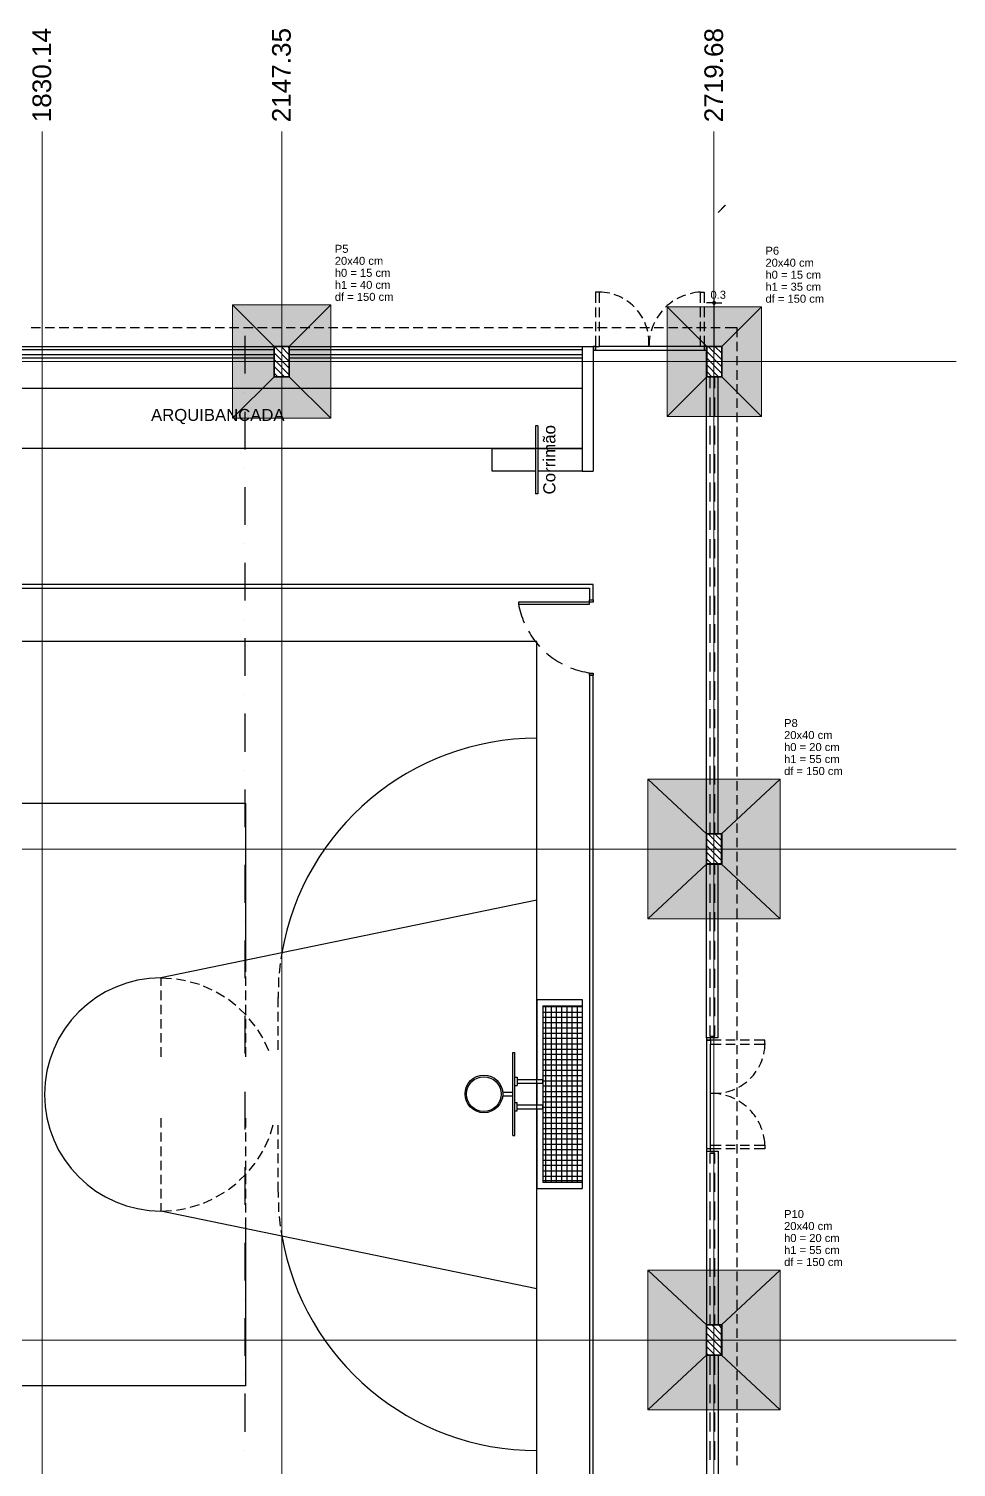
# Model space of a CAD drawing. Header units: millimetres. Extents: x 180 to 11148, y -1598 to 1045.
# Drawn here: x 355.95 to 380.51, y 10.09 to 48.17 of the extents above; entities that cross this region are included whole.
import ezdxf

# ---------------------------------------------------------------- set-up
doc = ezdxf.new("R2010")
doc.units = ezdxf.units.MM
doc.header["$MEASUREMENT"] = 0
for name, color, linetype, lineweight in [('LC-Cotas', 7, 'Continuous', 5), ('LC-Eixos', 9, 'Continuous', 5), ('LC-Hachuras das sapatas', 43, 'Continuous', 5), ('LC-Hachuras dos pilares', 9, 'Continuous', 5), ('LC-Seção das fundações', 7, 'Continuous', 5), ('LC-Seção dos pilares', 4, 'Continuous', 30), ('LC-Textos', 3, 'Continuous', 20)]:
    doc.layers.add(name, color=color, linetype=linetype, lineweight=lineweight)
for name, color, linetype in [('PDF3_Geometry', 7, 'Continuous'), ('PDF3_Solid Fills', 7, 'Continuous'), ('PDF3_Text', 7, 'Continuous')]:
    doc.layers.add(name, color=color, linetype=linetype)
doc.styles.add('Arial', font='arial.ttf')
doc.styles.add('PDF Arial', font='arial.ttf')
doc.dimstyles.new('UM_50.000000', dxfattribs={"dimtxt": 0.18, "dimasz": 0.1, "dimexe": 0.1, "dimexo": 0.2, "dimgap": 0, "dimtad": 1, "dimtih": 1, "dimtoh": 1, "dimdec": 1, "dimlfac": 50, "dimzin": 0, "dimdsep": 46, "dimtxsty": 'Standard', "dimcen": 0.09, "dimdle": 0.1, "dimadec": 1, "dimazin": 2, "dimtfac": 1, "dimtdec": 4, "dimtofl": 0, "dimtmove": 0, "dimatfit": 3, "dimfxl": 1, "dimtolj": 1, "dimarcsym": 0})
pattern_1 = [(135, (148.60113, 145.24555), (-0.08838835, -0.08838835), [])]

# ---------------------------------------------------------------- blocks, each defined once
blk = doc.blocks.new('_Dot')
at = {"color": 0, "linetype": 'ByBlock', "lineweight": -2}
blk.add_line((-0.5, 0), (-1, 0), dxfattribs=at)
at = {"color": 0, "linetype": 'ByBlock', "const_width": 0.5}
blk.add_lwpolyline([(-0.25, 0, 1), (0.25, 0, 1)], format="xyb", close=True, dxfattribs=at)
blk = doc.blocks.new('*D846')
at = {"layer": 'Defpoints', "color": 0, "transparency": 16777216}
for p in [(202.995, 185.999), (202.995, 184.443), (203.001, 184.443)]:
    blk.add_point(p, dxfattribs=at)
at = {"layer": 'LC-Cotas', "color": 0, "lineweight": -2, "transparency": 16777216}
for p, q in [((202.895, 185.999), (202.795, 185.999)), ((202.995, 184.643), (202.995, 186.099)), ((203.001, 184.643), (203.001, 186.099)), ((203.101, 185.999), (203.201, 185.999))]:
    blk.add_line(p, q, dxfattribs=at)
at = {"layer": 'LC-Cotas', "color": 0, "lineweight": -2, "transparency": 16777216, "xscale": 0.1000000014901161, "yscale": 0.1000000014901161, "zscale": 0.1000000014901161}
blk.add_blockref('_Dot', (202.995, 185.999), dxfattribs=at)
at = {"layer": 'LC-Cotas', "color": 0, "lineweight": -2, "transparency": 16777216, "xscale": 0.1000000014901161, "yscale": 0.1000000014901161, "zscale": 0.1000000014901161, "rotation": 180}
blk.add_blockref('_Dot', (203.001, 185.999), dxfattribs=at)
at = {"layer": 'LC-Cotas', "transparency": 16777216, "insert": (203.107, 186.211), "char_height": 0.2118, "attachment_point": 5, "rotation": 0.0057, "style": 'Arial'}
blk.add_mtext('\\A1;0.3', dxfattribs=at)
blk = doc.blocks.new('E')
at = {"layer": 'LC-Hachuras das sapatas', "linetype": 'Continuous'}
h = blk.add_hatch(color=256, dxfattribs=at)
h.paths.add_polyline_path([(190.2481, 182.9429), (192.8481, 182.9429), (192.8481, 185.9429), (190.2481, 185.9429), (190.2481, 182.9429)])
h.paths.add_polyline_path([(191.3481, 184.0429), (191.7481, 184.0429), (191.7481, 184.8429), (191.3481, 184.8429), (191.3481, 184.0429)], flags=0)
h = blk.add_hatch(color=256, dxfattribs=at)
h.paths.add_polyline_path([(201.7511, 182.9929), (204.2511, 182.9929), (204.2511, 185.8929), (201.7511, 185.8929), (201.7511, 182.9929)])
h.paths.add_polyline_path([(202.8011, 184.0429), (203.2011, 184.0429), (203.2011, 184.8429), (202.8011, 184.8429), (202.8011, 184.0429)], flags=0)
h = blk.add_hatch(color=256, dxfattribs=at)
h.paths.add_polyline_path([(201.2447, 169.6901), (204.7447, 169.6901), (204.7447, 173.3901), (201.2447, 173.3901), (201.2447, 169.6901)])
h.paths.add_polyline_path([(202.7947, 171.1401), (203.1947, 171.1401), (203.1947, 171.9401), (202.7947, 171.9401), (202.7947, 171.1401)], flags=0)
h = blk.add_hatch(color=256, dxfattribs=at)
h.paths.add_polyline_path([(201.2447, 156.6941), (204.7447, 156.6941), (204.7447, 160.3941), (201.2447, 160.3941), (201.2447, 156.6941)])
h.paths.add_polyline_path([(202.7947, 158.1441), (203.1947, 158.1441), (203.1947, 158.9441), (202.7947, 158.9441), (202.7947, 158.1441)], flags=0)
at = {"layer": 'LC-Hachuras dos pilares', "linetype": 'Continuous'}
h = blk.add_hatch(dxfattribs=at)
h.set_pattern_fill('ANSI31', color=256, angle=90, style=0)
h.set_pattern_definition(pattern_1)
h.paths.add_polyline_path([(191.3481, 184.0429), (191.7481, 184.0429), (191.7481, 184.8429), (191.3481, 184.8429), (191.3481, 184.0429)])
h = blk.add_hatch(dxfattribs=at)
h.set_pattern_fill('ANSI31', color=256, angle=90, style=0)
h.set_pattern_definition(pattern_1)
h.paths.add_polyline_path([(202.8011, 184.0429), (203.2011, 184.0429), (203.2011, 184.8429), (202.8011, 184.8429), (202.8011, 184.0429)])
h = blk.add_hatch(dxfattribs=at)
h.set_pattern_fill('ANSI31', color=256, angle=90, style=0)
h.set_pattern_definition(pattern_1)
h.paths.add_polyline_path([(202.7947, 171.1401), (203.1947, 171.1401), (203.1947, 171.9401), (202.7947, 171.9401), (202.7947, 171.1401)])
h = blk.add_hatch(dxfattribs=at)
h.set_pattern_fill('ANSI31', color=256, angle=90, style=0)
h.set_pattern_definition(pattern_1)
h.paths.add_polyline_path([(202.7947, 158.1441), (203.1947, 158.1441), (203.1947, 158.9441), (202.7947, 158.9441), (202.7947, 158.1441)])
at = {"layer": 'LC-Eixos'}
for p, q in [((185.2039, 189.0314), (185.2039, 190.5314)), ((191.5481, 189.0314), (191.5481, 190.5314)), ((202.9947, 189.0314), (202.9947, 190.5314)), ((185.2039, 189.0314), (185.2039, 140.3947)), ((191.5481, 189.0314), (191.5481, 140.3947)), ((202.9947, 189.0314), (202.9947, 140.3947)), ((145.5511, 184.4429), (207.9089, 184.4429)), ((207.9089, 184.4429), (209.4089, 184.4429)), ((145.5511, 171.5401), (207.9089, 171.5401)), ((207.9089, 171.5401), (209.4089, 171.5401)), ((145.5511, 158.5441), (207.9089, 158.5441)), ((207.9089, 158.5441), (209.4089, 158.5441))]:
    blk.add_line(p, q, dxfattribs=at)
at = {"layer": 'LC-Seção das fundações'}
for p, q in [((190.2481, 185.9429), (191.3481, 184.8429)), ((192.8481, 185.9429), (191.7481, 184.8429)), ((201.7511, 185.8929), (202.8011, 184.8429)), ((204.2511, 185.8929), (203.2011, 184.8429)), ((190.2481, 182.9429), (191.3481, 184.0429)), ((190.2481, 182.9429), (191.3481, 184.0429)), ((192.8481, 182.9429), (191.7481, 184.0429)), ((201.7511, 182.9929), (202.8011, 184.0429)), ((201.7511, 182.9929), (202.8011, 184.0429)), ((204.2511, 182.9929), (203.2011, 184.0429)), ((201.2447, 173.3901), (202.7947, 171.9401)), ((204.7447, 173.3901), (203.1947, 171.9401)), ((201.2447, 169.6901), (202.7947, 171.1401)), ((201.2447, 169.6901), (202.7947, 171.1401)), ((204.7447, 169.6901), (203.1947, 171.1401)), ((201.2447, 160.3941), (202.7947, 158.9441)), ((204.7447, 160.3941), (203.1947, 158.9441)), ((201.2447, 156.6941), (202.7947, 158.1441)), ((201.2447, 156.6941), (202.7947, 158.1441)), ((204.7447, 156.6941), (203.1947, 158.1441))]:
    blk.add_line(p, q, dxfattribs=at)
for points in [[(190.2481, 182.9429), (192.8481, 182.9429), (192.8481, 185.9429), (190.2481, 185.9429), (190.2481, 182.9429)], [(201.7511, 182.9929), (204.2511, 182.9929), (204.2511, 185.8929), (201.7511, 185.8929), (201.7511, 182.9929)], [(201.2447, 169.6901), (204.7447, 169.6901), (204.7447, 173.3901), (201.2447, 173.3901), (201.2447, 169.6901)], [(201.2447, 156.6941), (204.7447, 156.6941), (204.7447, 160.3941), (201.2447, 160.3941), (201.2447, 156.6941)]]:
    blk.add_lwpolyline(points, close=True, dxfattribs=at)
at = {"layer": 'LC-Seção dos pilares'}
for points in [[(191.3481, 184.0429), (191.7481, 184.0429), (191.7481, 184.8429), (191.3481, 184.8429), (191.3481, 184.0429)], [(202.8011, 184.0429), (203.2011, 184.0429), (203.2011, 184.8429), (202.8011, 184.8429), (202.8011, 184.0429)], [(202.7947, 171.1401), (203.1947, 171.1401), (203.1947, 171.9401), (202.7947, 171.9401), (202.7947, 171.1401)], [(202.7947, 158.1441), (203.1947, 158.1441), (203.1947, 158.9441), (202.7947, 158.9441), (202.7947, 158.1441)]]:
    blk.add_lwpolyline(points, close=True, dxfattribs=at)
at = {"layer": 'LC-Textos', "linetype": 'Continuous', "char_height": 0.4942, "width": 5.003943, "attachment_point": 7, "rotation": 90, "line_spacing_factor": 0.798, "style": 'Arial'}
for s, insert in [('1830.14', (185.451, 190.7785)), ('2147.35', (191.7952, 190.7785)), ('2719.68', (203.2418, 190.7785))]:
    blk.add_mtext(s, dxfattribs=dict(at, insert=insert))
at = {"layer": 'LC-Textos', "linetype": 'Continuous', "char_height": 0.2118, "attachment_point": 7, "line_spacing_factor": 0.798, "style": 'Arial'}
for s, insert, width in [('P5', (192.954, 187.3196), 0.733317), ('P6', (204.357, 187.2696), 0.733317), ('20x40 cm', (192.954, 187.0019), 2.594363), ('20x40 cm', (204.357, 186.9519), 2.594363), ('h0 = 15 cm', (192.954, 186.6842), 2.982933), ('h1 = 40 cm', (192.954, 186.3665), 2.982933), ('h0 = 15 cm', (204.357, 186.6342), 2.982933), ('df = 150 cm', (192.954, 186.0488), 3.149463), ('df = 150 cm', (204.357, 185.9988), 3.149463), ('h1 = 35 cm', (204.357, 186.3165), 2.982933), ('P8', (204.8506, 174.7668), 0.733317), ('20x40 cm', (204.8506, 174.4491), 2.594363), ('h0 = 20 cm', (204.8506, 174.1314), 2.982933), ('h1 = 55 cm', (204.8506, 173.8137), 2.982933), ('df = 150 cm', (204.8506, 173.496), 3.149463), ('P10', (204.8506, 161.7708), 1.066377), ('20x40 cm', (204.8506, 161.4531), 2.594363), ('h0 = 20 cm', (204.8506, 161.1354), 2.982933), ('df = 150 cm', (204.8506, 160.5), 3.149463), ('h1 = 55 cm', (204.8506, 160.8177), 2.982933)]:
    blk.add_mtext(s, dxfattribs=dict(at, insert=insert, width=width))
at = {"layer": 'LC-Cotas'}
dim = blk.add_linear_dim(base=(202.9947, 185.9988), p1=(203.0011, 184.4429), p2=(202.9947, 184.4429), dimstyle='UM_50.000000', override={"dimtxt": 0.2118, "dimasz": 0.1, "dimexe": 0.1, "dimexo": 0.2, "dimtad": 1, "dimtih": 0, "dimtoh": 0, "dimdec": 1, "dimlfac": 50, "dimzin": 8, "dimtxsty": 'Arial', "dimblk": 'Dot', "dimblk1": 'Dot', "dimblk2": 'Dot', "dimsah": 1, "dimdle": 0.1, "dimse1": 0, "dimse2": 0, "dimclrt": 256, "dimadec": 1, "dimazin": 3, "dimtmove": 2, "dimldrblk": 'Dot'}, dxfattribs=at)
dim.commit()
dim.dimension.update_dxf_attribs({"geometry": '*D846', "text_midpoint": (203.107, 186.2106), "dimtype": 128, "text_rotation": 0.00573})

msp = doc.modelspace()

# ---------------------------------------------------------------- linework, layer by layer
at = {"layer": 'PDF3_Geometry', "lineweight": -3}
for points in [[(370.9605, 41.1963), (370.9605, 40.9084)], [(371.0621, 41.1963), (370.9605, 41.1963)], [(371.0621, 40.9084), (371.0621, 41.1963)], [(373.7376, 40.9084), (373.7376, 41.1963)], [(373.7376, 41.1963), (373.8392, 41.1963)], [(373.8392, 41.1963), (373.8392, 40.9084)], [(370.9605, 40.7899), (370.9605, 40.5359)], [(371.0621, 40.5359), (371.0621, 40.7899)], [(373.7376, 40.5359), (373.7376, 40.7899)], [(373.8392, 40.7899), (373.8392, 40.5359)], [(361.6725, 40.5359), (361.6725, 40.5359)], [(370.9605, 40.4089), (370.9605, 40.1634)], [(371.0621, 40.1634), (371.0621, 40.4089)], [(373.7376, 40.1634), (373.7376, 40.4089)], [(373.8392, 40.4089), (373.8392, 40.1634)], [(356.0167, 40.2565), (356.2622, 40.2565)], [(356.3892, 40.2565), (356.6348, 40.2565)], [(356.7618, 40.2565), (357.0158, 40.2565)], [(357.1343, 40.2565), (357.3883, 40.2565)], [(357.5153, 40.2565), (357.7609, 40.2565)], [(357.8879, 40.2565), (358.1419, 40.2565)], [(358.2604, 40.2565), (358.5144, 40.2565)], [(358.6414, 40.2565), (358.8869, 40.2565)], [(359.0139, 40.2565), (359.2595, 40.2565)], [(359.3865, 40.2565), (359.6405, 40.2565)], [(359.7675, 40.2565), (360.013, 40.2565)], [(360.14, 40.2565), (360.3855, 40.2565)], [(360.5125, 40.2565), (360.7665, 40.2565)], [(360.8851, 40.2565), (361.1391, 40.2565)], [(361.2661, 40.2565), (361.5116, 40.2565)], [(361.6386, 40.2565), (361.8926, 40.2565)], [(361.6725, 40.0364), (361.6725, 39.0373)], [(362.0111, 40.2565), (362.2651, 40.2565)], [(362.3922, 40.2565), (362.6377, 40.2565)], [(362.7647, 40.2565), (363.0102, 40.2565)], [(363.1372, 40.2565), (363.3912, 40.2565)], [(363.5098, 40.2565), (363.7638, 40.2565)], [(363.8908, 40.2565), (364.1363, 40.2565)], [(364.2633, 40.2565), (364.5173, 40.2565)], [(364.6358, 40.2565), (364.8898, 40.2565)], [(365.0168, 40.2565), (365.2624, 40.2565)], [(365.3894, 40.2565), (365.6349, 40.2565)], [(365.7619, 40.2565), (366.0159, 40.2565)], [(366.1344, 40.2565), (366.3884, 40.2565)], [(366.5154, 40.2565), (366.761, 40.2565)], [(366.888, 40.2565), (367.142, 40.2565)], [(367.2605, 40.2565), (367.5145, 40.2565)], [(367.6415, 40.2565), (367.8871, 40.2565)], [(368.0141, 40.2565), (368.2596, 40.2565)], [(368.3866, 40.2565), (368.6406, 40.2565)], [(368.7676, 40.2565), (369.0131, 40.2565)], [(369.1401, 40.2565), (369.3857, 40.2565)], [(369.5127, 40.2565), (369.7667, 40.2565)], [(369.8852, 40.2565), (370.1392, 40.2565)], [(370.2662, 40.2565), (370.5117, 40.2565)], [(370.6387, 40.2565), (370.8927, 40.2565)], [(370.9605, 40.0364), (370.9605, 39.757)], [(371.0113, 40.2565), (371.2653, 40.2565)], [(371.0621, 39.757), (371.0621, 40.0364)], [(371.3923, 40.2565), (371.6378, 40.2565)], [(371.7648, 40.2565), (372.0103, 40.2565)], [(372.1373, 40.2565), (372.3913, 40.2565)], [(372.5099, 40.2565), (372.7639, 40.2565)], [(372.8909, 40.2565), (373.1364, 40.2565)], [(373.2634, 40.2565), (373.5174, 40.2565)], [(373.636, 40.2565), (373.89, 40.2565)], [(373.7376, 39.757), (373.7376, 40.0364)], [(373.8392, 40.0364), (373.8392, 39.757)], [(374.017, 40.2565), (374.2625, 40.2565)], [(374.3895, 40.2565), (374.7028, 40.2565)], [(374.7028, 40.2565), (374.7028, 40.0025)], [(346.8981, 39.757), (370.6049, 39.757)], [(351.5039, 39.6723), (362.4514, 39.6723)], [(362.8494, 39.6723), (370.6049, 39.6723)], [(370.6049, 39.757), (370.6049, 36.4549)], [(370.6049, 39.757), (370.9012, 39.757)], [(370.9605, 39.757), (370.9012, 39.757)], [(370.9012, 39.757), (370.9012, 39.6554)], [(370.9012, 39.757), (370.9012, 36.4549)], [(370.9012, 39.6554), (370.9605, 39.6554)], [(370.9012, 39.6554), (373.8392, 39.6554)], [(370.9605, 39.757), (371.0621, 39.757)], [(370.9605, 39.6554), (370.9605, 39.757)], [(370.9605, 39.757), (370.9605, 39.6554)], [(373.7884, 39.757), (371.0621, 39.757)], [(373.8392, 39.757), (373.7376, 39.757)], [(373.8984, 39.757), (373.8392, 39.757)], [(373.8392, 39.757), (373.8392, 39.6554)], [(373.8392, 39.757), (373.8392, 39.6554)], [(373.8392, 39.6554), (373.8984, 39.6554)], [(373.8984, 39.6554), (373.8984, 39.757)], [(373.8984, 21.4519), (373.8984, 39.757)], [(374.7028, 39.8755), (374.7028, 39.63)], [(362.4514, 39.5368), (351.5039, 39.5368)], [(351.5039, 39.4522), (362.4514, 39.4522)], [(370.6049, 39.5368), (362.8494, 39.5368)], [(362.8494, 39.4522), (370.6049, 39.4522)], [(374.7028, 39.503), (374.7028, 39.2574)], [(373.9831, 38.9526), (373.9831, 38.6563)], [(374.1186, 38.6563), (374.1186, 38.9526)], [(374.2032, 26.8537), (374.2032, 38.9526)], [(374.7028, 39.1304), (374.7028, 38.8764)], [(352.503, 38.6563), (370.6049, 38.6563)], [(361.6725, 38.5293), (361.6725, 38.5293)], [(374.7028, 38.7579), (374.7028, 38.5039)], [(373.9831, 38.4023), (373.9831, 37.9027)], [(374.1186, 37.9027), (374.1186, 38.4023)], [(374.7028, 38.3769), (374.7028, 38.1313)], [(361.6725, 38.0297), (361.6725, 37.0307)], [(374.7028, 38.0043), (374.7028, 37.7503)], [(369.3687, 37.6572), (369.3687, 35.8538)], [(369.428, 37.6572), (369.3687, 37.6572)], [(369.428, 37.6572), (369.428, 35.8538)], [(373.9831, 37.6572), (373.9831, 37.1577)], [(374.1186, 37.1577), (374.1186, 37.6572)], [(374.7028, 37.6318), (374.7028, 37.3778)], [(370.6049, 37.0561), (352.503, 37.0561)], [(369.3687, 36.4549), (368.2257, 36.4549), (368.2257, 37.0561), (369.3687, 37.0561)], [(369.428, 37.0561), (370.6049, 37.0561), (370.6049, 36.4549), (369.428, 36.4549)], [(374.7028, 37.2508), (374.7028, 37.0053)], [(373.9831, 36.9037), (373.9831, 36.4041)], [(374.1186, 36.4041), (374.1186, 36.9037)], [(374.7028, 36.8783), (374.7028, 36.6327)], [(361.6725, 36.5311), (361.6725, 36.5311)], [(370.6049, 36.4549), (370.9012, 36.4549)], [(374.7028, 36.5057), (374.7028, 36.2517)], [(361.6725, 36.0316), (361.6725, 35.0325)], [(369.428, 35.8538), (369.3687, 35.8538)], [(373.9831, 36.1586), (373.9831, 35.6506)], [(374.1186, 35.6506), (374.1186, 36.1586)], [(374.7028, 36.1332), (374.7028, 35.8792)], [(374.7028, 35.7522), (374.7028, 35.5067)], [(373.9831, 35.4051), (373.9831, 34.9055)], [(374.1186, 34.9055), (374.1186, 35.4051)], [(374.7028, 35.3797), (374.7028, 35.1257)], [(373.9831, 34.6515), (373.9831, 34.152)], [(374.1186, 34.152), (374.1186, 34.6515)], [(374.7028, 35.0071), (374.7028, 34.7531)], [(361.6725, 34.533), (361.6725, 34.533)], [(374.7028, 34.6261), (374.7028, 34.3806)], [(361.6725, 34.0335), (361.6725, 33.0344)], [(373.9831, 33.9065), (373.9831, 33.4069)], [(374.1186, 33.4069), (374.1186, 33.9065)], [(374.7028, 34.2536), (374.7028, 34.0081)], [(374.7028, 33.8811), (374.7028, 33.6271)], [(374.7028, 33.5085), (374.7028, 33.2545)], [(370.9012, 33.0513), (370.9012, 33.4577), (319.9993, 33.4577), (319.9993, 33.3561)], [(319.9993, 33.3561), (370.7996, 33.3561), (370.7996, 33.0513)], [(373.9831, 33.1529), (373.9831, 32.6534)], [(374.1186, 32.6534), (374.1186, 33.1529)], [(374.7028, 33.1275), (374.7028, 32.882)], [(370.7996, 32.9921), (368.92, 32.9921)], [(368.92, 32.9921), (368.92, 32.9328)], [(368.92, 32.9328), (370.7996, 32.9328)], [(370.7996, 33.0513), (370.9012, 33.0513)], [(370.7996, 32.9328), (370.7996, 32.9921)], [(374.7028, 32.755), (374.7028, 32.501)], [(361.6725, 32.5348), (361.6725, 32.5348)], [(373.9831, 32.4078), (373.9831, 31.9083)], [(374.1186, 31.9083), (374.1186, 32.4078)], [(374.7028, 32.3824), (374.7028, 32.1284)], [(361.6725, 32.0353), (361.6725, 31.0362)], [(374.7028, 32.0014), (374.7028, 31.7559)], [(373.9831, 31.6543), (373.9831, 31.1548)], [(374.1186, 31.1548), (374.1186, 31.6543)], [(374.7028, 31.6289), (374.7028, 31.3834)], [(374.7028, 31.2564), (374.7028, 31.0024)], [(370.7996, 31.0532), (370.9012, 31.0532)], [(370.7996, 31.0532), (370.7996, 8.8534)], [(370.9012, 8.8534), (370.9012, 31.0532)], [(373.9831, 30.9008), (373.9831, 30.4012)], [(374.1186, 30.4012), (374.1186, 30.9008)], [(374.7028, 30.8754), (374.7028, 30.6298)], [(361.6725, 30.5367), (361.6725, 30.5367)], [(374.7028, 30.5028), (374.7028, 30.2573)], [(373.9831, 30.1557), (373.9831, 29.6562)], [(374.1186, 29.6562), (374.1186, 30.1557)], [(374.7028, 30.1303), (374.7028, 29.8763)], [(361.6725, 30.0372), (361.6725, 29.0296)], [(374.7028, 29.7578), (374.7028, 29.5038)], [(373.9831, 29.4022), (373.9831, 28.9026)], [(374.1186, 28.9026), (374.1186, 29.4022)], [(374.7028, 29.3768), (374.7028, 29.1312)], [(374.7028, 29.0042), (374.7028, 28.7587)], [(373.9831, 28.6571), (373.9831, 28.1576)], [(374.1186, 28.1576), (374.1186, 28.6571)], [(374.7028, 28.6317), (374.7028, 28.3777)], [(361.6725, 28.5301), (361.6725, 28.5301)], [(374.7028, 28.2507), (374.7028, 28.0052)], [(361.6725, 28.0306), (361.6725, 27.0315)], [(373.9831, 27.9036), (373.9831, 27.404)], [(374.1186, 27.404), (374.1186, 27.9036)], [(374.7028, 27.8782), (374.7028, 27.6326)], [(374.7028, 27.5056), (374.7028, 27.2516)], [(373.9831, 27.1585), (373.9831, 26.8537)], [(374.1186, 26.8537), (374.1186, 27.1585)], [(374.7028, 27.1331), (374.7028, 26.8791)], [(374.7028, 26.7521), (374.7028, 26.5065)], [(361.6725, 26.5319), (361.6725, 26.5319)], [(374.7028, 26.3795), (374.7028, 26.1255)], [(361.6725, 26.0324), (361.6725, 25.0333)], [(373.9831, 26.0578), (373.9831, 25.7784)], [(374.1186, 25.7784), (374.1186, 26.0578)], [(374.2032, 21.4519), (374.2032, 26.0578)], [(374.7028, 26.007), (374.7028, 25.753)], [(373.9831, 25.5329), (373.9831, 25.0333)], [(374.1186, 25.0333), (374.1186, 25.5329)], [(374.7028, 25.626), (374.7028, 25.3805)], [(374.7028, 25.2535), (374.7028, 25.0079)], [(373.9831, 24.7793), (373.9831, 24.2798)], [(374.1186, 24.2798), (374.1186, 24.7793)], [(374.7028, 24.8809), (374.7028, 24.6269)], [(361.6725, 24.5338), (361.6725, 24.5338)], [(374.7028, 24.5084), (374.7028, 24.2544)], [(361.6725, 24.0343), (361.6725, 23.0352)], [(373.9831, 24.0258), (373.9831, 23.5263)], [(374.1186, 23.5263), (374.1186, 24.0258)], [(374.7028, 24.1274), (374.7028, 23.8819)], [(374.7028, 23.7549), (374.7028, 23.5009)], [(373.9831, 23.2807), (373.9831, 22.7812)], [(374.1186, 22.7812), (374.1186, 23.2807)], [(374.7028, 23.3823), (374.7028, 23.1283)], [(374.7028, 23.0013), (374.7028, 22.7558)], [(361.6725, 22.5357), (361.6725, 22.5357)], [(369.4026, 22.4679), (370.6049, 22.4679)], [(369.4026, 22.4679), (369.4026, 20.3512)], [(370.6049, 22.4679), (370.6049, 17.4641)], [(373.9831, 22.5272), (373.9831, 22.0276)], [(374.1186, 22.0276), (374.1186, 22.5272)], [(374.7028, 22.7558), (374.7028, 22.5187)], [(369.5635, 22.3071), (370.6049, 22.3071)], [(369.5635, 22.3071), (369.5635, 17.6334)], [(370.6049, 22.2732), (369.5635, 22.2732)], [(370.6049, 22.1292), (369.5635, 22.1292)], [(369.6481, 17.6334), (369.6481, 22.3071)], [(369.7921, 17.6334), (369.7921, 22.3071)], [(369.9275, 17.6334), (369.9275, 22.3071)], [(370.0715, 17.6334), (370.0715, 22.3071)], [(370.2069, 17.6334), (370.2069, 22.3071)], [(370.3424, 17.6334), (370.3424, 22.3071)], [(370.4863, 17.6334), (370.4863, 22.3071)], [(374.7028, 22.3917), (374.7028, 22.1462)], [(361.6725, 22.0361), (361.6725, 21.037)], [(370.6049, 21.9938), (369.5635, 21.9938)], [(370.6049, 21.8498), (369.5635, 21.8498)], [(370.6049, 21.7144), (369.5635, 21.7144)], [(373.9831, 21.7821), (373.9831, 21.5027), (374.1186, 21.5027), (374.1186, 21.7821)], [(374.7028, 22.0192), (374.7028, 21.7652)], [(370.6049, 21.5704), (369.5635, 21.5704)], [(370.6049, 21.435), (369.5635, 21.435)], [(373.8984, 21.4519), (373.8984, 21.3926)], [(374, 21.4519), (373.8984, 21.4519)], [(373.8984, 21.4519), (373.8984, 18.514)], [(374.2032, 21.4519), (373.8984, 21.4519)], [(373.8984, 21.3926), (374, 21.3926)], [(374, 21.3926), (373.8984, 21.3926)], [(374, 21.3926), (374, 21.4519)], [(374.2879, 21.3926), (374, 21.3926)], [(374, 21.3926), (374, 21.291)], [(374.6604, 21.3926), (374.4064, 21.3926)], [(374.7028, 21.6382), (374.7028, 21.3926)], [(375.033, 21.3926), (374.7874, 21.3926)], [(375.4394, 21.3926), (375.16, 21.3926)], [(375.4394, 21.291), (375.4394, 21.3926)], [(368.7676, 18.8696), (368.7676, 21.0709)], [(368.7676, 21.0709), (368.8269, 21.0709)], [(368.8269, 18.8696), (368.8269, 21.0709)], [(370.6049, 21.291), (369.5635, 21.291)], [(370.6049, 21.1471), (369.5635, 21.1471)], [(370.6049, 21.0116), (369.5635, 21.0116)], [(374, 21.291), (374.2879, 21.291)], [(374, 18.5648), (374, 21.291)], [(374.4064, 21.291), (374.6604, 21.291)], [(374.7028, 21.2656), (374.7028, 21.0201)], [(374.7874, 21.291), (375.033, 21.291)], [(375.16, 21.291), (375.4394, 21.291)], [(370.6049, 20.8762), (369.5635, 20.8762)], [(370.6049, 20.7322), (369.5635, 20.7322)], [(370.6049, 20.5883), (369.5635, 20.5883)], [(369.6058, 20.8), (369.6058, 20.8)], [(374.7028, 20.8931), (374.7028, 20.6391)], [(368.8269, 20.419), (368.8861, 20.419), (368.8861, 20.1904)], [(368.8269, 20.1904), (368.8861, 20.1904)], [(368.8861, 20.3512), (369.5635, 20.3512)], [(368.8861, 20.2581), (369.5635, 20.2581)], [(369.4026, 20.2581), (369.4026, 19.6824)], [(370.6049, 20.4528), (369.5635, 20.4528)], [(369.5635, 20.2581), (369.5635, 20.3512)], [(370.6049, 20.3089), (369.5635, 20.3089)], [(374.7028, 20.5206), (374.7028, 20.2666)], [(361.6725, 20.0295), (361.6725, 19.0304)], [(368.4967, 20.021), (368.7676, 20.021)], [(368.4967, 19.9194), (368.7676, 19.9194)], [(370.6049, 20.1734), (369.5635, 20.1734)], [(370.6049, 20.0295), (369.5635, 20.0295)], [(370.6049, 19.894), (369.5635, 19.894)], [(374.7028, 20.1396), (374.7028, 19.894)], [(368.8269, 19.7416), (368.8861, 19.7416)], [(368.8269, 19.5215), (368.8861, 19.5215), (368.8861, 19.7416)], [(368.8861, 19.6824), (369.5635, 19.6824)], [(368.8861, 19.5808), (369.5635, 19.5808)], [(369.4026, 19.5808), (369.4026, 17.4641)], [(370.6049, 19.7501), (369.5635, 19.7501)], [(369.5635, 19.5808), (369.5635, 19.6824)], [(370.6049, 19.6146), (369.5635, 19.6146)], [(370.6049, 19.4707), (369.5635, 19.4707)], [(374.7028, 19.767), (374.7028, 19.513)], [(370.6049, 19.3352), (369.5635, 19.3352)], [(370.6049, 19.1913), (369.5635, 19.1913)], [(370.6049, 19.0474), (369.5635, 19.0474)], [(374.7028, 19.3945), (374.7028, 19.1405)], [(368.7676, 18.8696), (368.8269, 18.8696)], [(370.6049, 18.9119), (369.5635, 18.9119)], [(370.6049, 18.7764), (369.5635, 18.7764)], [(374.7028, 19.0135), (374.7028, 18.768)], [(361.6725, 18.5309), (361.6725, 18.5309)], [(370.6049, 18.6325), (369.5635, 18.6325)], [(370.6049, 18.4886), (369.5635, 18.4886)], [(370.6049, 18.3531), (369.5635, 18.3531)], [(373.8984, 18.514), (373.8984, 18.4547)], [(374, 18.514), (373.8984, 18.514)], [(374, 18.514), (373.8984, 18.514)], [(373.8984, 18.4547), (373.8984, 6.4574)], [(373.8984, 18.4547), (374, 18.4547)], [(373.8984, 18.4547), (374.2032, 18.4547)], [(373.9831, 18.4039), (374.1186, 18.4039)], [(374.1186, 18.133), (374.1186, 18.4039), (373.9831, 18.4039), (373.9831, 18.133)], [(374, 18.514), (374, 18.6156)], [(374, 18.6156), (374.2879, 18.6156)], [(374.2879, 18.514), (374, 18.514)], [(374, 18.4547), (374, 18.514)], [(374.2032, 18.4547), (374.2032, 13.8573)], [(374.4064, 18.6156), (374.6604, 18.6156)], [(374.6604, 18.514), (374.4064, 18.514)], [(374.7028, 18.641), (374.7028, 18.3954)], [(374.7874, 18.6156), (375.033, 18.6156)], [(375.033, 18.514), (374.7874, 18.514)], [(375.16, 18.6156), (375.4394, 18.6156)], [(375.4394, 18.514), (375.16, 18.514)], [(375.4394, 18.6156), (375.4394, 18.514)], [(361.6725, 18.0314), (361.6725, 17.0323)], [(370.6049, 18.2092), (369.5635, 18.2092)], [(370.6049, 18.0737), (369.5635, 18.0737)], [(370.6049, 17.9298), (369.5635, 17.9298)], [(374.7028, 18.2684), (374.7028, 18.0144)], [(370.6049, 17.7858), (369.5635, 17.7858)], [(370.6049, 17.6673), (369.5635, 17.6673)], [(369.5635, 17.6334), (370.6049, 17.6334)], [(373.9831, 17.879), (373.9831, 17.3794)], [(374.1186, 17.3794), (374.1186, 17.879)], [(374.7028, 17.8959), (374.7028, 17.6419)], [(369.4026, 17.4641), (370.6049, 17.4641)], [(374.7028, 17.5149), (374.7028, 17.2694)], [(374.7028, 17.1424), (374.7028, 16.8883)], [(373.9831, 17.1254), (373.9831, 16.6259)], [(374.1186, 16.6259), (374.1186, 17.1254)], [(374.7028, 16.7698), (374.7028, 16.5158)], [(361.6725, 16.5327), (361.6725, 16.5327)], [(373.9831, 16.3803), (373.9831, 15.8808)], [(374.1186, 15.8808), (374.1186, 16.3803)], [(374.7028, 16.3888), (374.7028, 16.1433)], [(361.6725, 16.0332), (361.6725, 15.0341)], [(374.7028, 16.0163), (374.7028, 15.7707)], [(373.9831, 15.6268), (373.9831, 15.1273)], [(374.1186, 15.1273), (374.1186, 15.6268)], [(374.7028, 15.6437), (374.7028, 15.3897)], [(374.7028, 15.2712), (374.7028, 15.0172)], [(373.9831, 14.8817), (373.9831, 14.3822)], [(374.1186, 14.3822), (374.1186, 14.8817)], [(374.7028, 14.8902), (374.7028, 14.6447)], [(361.6725, 14.5346), (361.6725, 14.5346)], [(374.7028, 14.5177), (374.7028, 14.2637)], [(373.9831, 14.1282), (373.9831, 13.8573)], [(374.1186, 13.8573), (374.1186, 14.1282)], [(374.7028, 14.1451), (374.7028, 13.8911)], [(361.6725, 14.0351), (361.6725, 13.036)], [(374.7028, 13.7641), (374.7028, 13.5186)], [(374.7028, 13.3916), (374.7028, 13.1461)], [(373.9831, 13.0529), (373.9831, 12.5365)], [(374.1186, 12.5365), (374.1186, 13.0529)], [(374.2032, 13.0529), (374.2032, 6.4574)], [(374.7028, 13.0191), (374.7028, 12.7651)], [(374.7028, 12.6381), (374.7028, 12.3925)], [(361.6725, 12.5365), (361.6725, 12.5365)], [(373.9831, 12.2825), (373.9831, 11.7829)], [(374.1186, 11.7829), (374.1186, 12.2825)], [(374.7028, 12.2655), (374.7028, 12.02)], [(361.6725, 12.0369), (361.6725, 11.0294)], [(374.7028, 11.893), (374.7028, 11.639)], [(373.9831, 11.5374), (373.9831, 11.0378)], [(374.1186, 11.0378), (374.1186, 11.5374)], [(374.7028, 11.5204), (374.7028, 11.2664)], [(374.7028, 11.1394), (374.7028, 10.8939)], [(373.9831, 10.7838), (373.9831, 10.2843)], [(374.1186, 10.2843), (374.1186, 10.7838)], [(374.7028, 10.7669), (374.7028, 10.5129)], [(361.6725, 10.5298), (361.6725, 10.5298)], [(374.7028, 10.3944), (374.7028, 10.1404)]]:
    msp.add_lwpolyline(points, dxfattribs=at)
for points in [[(362.4514, 39.757), (362.8494, 39.757), (362.8494, 38.9526), (362.4514, 38.9526)], [(373.8984, 39.757), (374.3048, 39.757), (374.3048, 38.9526), (373.8984, 38.9526)], [(370.9012, 32.9921), (370.7996, 32.9921), (370.7996, 33.0513), (370.9012, 33.0513)], [(370.9012, 31.0532), (370.7996, 31.0532), (370.7996, 31.1124), (370.9012, 31.1124)], [(373.8984, 26.8537), (374.3048, 26.8537), (374.3048, 26.0578), (373.8984, 26.0578)], [(373.8984, 13.8573), (374.3048, 13.8573), (374.3048, 13.0529), (373.8984, 13.0529)]]:
    msp.add_lwpolyline(points, close=True, dxfattribs=at)
at = {"layer": 'PDF3_Geometry', "color": 49, "lineweight": -3, "true_color": 0x464646}
msp.add_lwpolyline([(321.3963, 31.9506), (321.3963, 7.956), (369.4026, 7.956), (369.4026, 31.9506)], close=True, dxfattribs=at)
for points in [[(329.1179, 23.5009), (329.1179, 27.6665), (361.6894, 27.6665), (361.6894, 23.5009)], [(369.4026, 25.1011), (359.4542, 23.0437)], [(362.6546, 23.6956), (362.6292, 23.5432)], [(361.6894, 23.5009), (361.6894, 23.2045)], [(362.6123, 23.4247), (362.5869, 23.1707)], [(359.4542, 23.0437), (359.4542, 22.832)], [(359.7336, 23.0183), (359.4542, 23.0352)], [(360.1061, 22.9675), (359.8606, 23.0098)], [(360.4702, 22.8659), (360.2247, 22.9336)], [(361.6894, 23.0775), (361.6894, 22.832)], [(362.57, 23.0521), (362.5615, 22.7981)], [(359.4542, 22.705), (359.4542, 22.451)], [(360.8089, 22.7219), (360.5803, 22.8235)], [(361.1391, 22.5357), (360.9189, 22.6627)], [(361.4354, 22.3155), (361.2407, 22.4679)], [(361.6894, 22.705), (361.6894, 22.451)], [(362.5446, 22.5272), (362.5446, 22.2647)], [(362.553, 22.6711), (362.553, 22.5187)], [(359.4542, 22.3325), (359.4542, 22.0784)], [(361.7063, 22.053), (361.5285, 22.2308)], [(361.6894, 22.3325), (361.6894, 22.0784)], [(362.5446, 22.1462), (362.5446, 21.8922)], [(359.4542, 21.9514), (359.4542, 21.7059)], [(361.6894, 21.9514), (361.6894, 21.7059)], [(361.9519, 21.7652), (361.791, 21.9599)], [(362.5446, 21.7652), (362.5446, 21.5196)], [(359.4542, 21.5789), (359.4542, 21.3334)], [(361.6894, 21.5789), (361.6894, 21.3334)], [(362.1466, 21.4519), (362.0196, 21.6636)], [(362.3075, 21.1132), (362.2059, 21.3418)], [(362.5446, 21.3926), (362.5446, 21.1386)], [(359.4542, 21.2064), (359.4542, 20.9524)], [(361.6894, 21.2064), (361.6894, 20.9524)], [(359.4542, 19.3268), (359.4542, 19.0812)], [(361.6894, 19.3268), (361.6894, 19.0812)], [(362.3583, 18.9119), (362.426, 19.149)], [(362.5446, 19.1405), (362.5446, 18.895)], [(359.4542, 18.9542), (359.4542, 18.7087)], [(361.6894, 18.9542), (361.6894, 18.7087)], [(362.2059, 18.5648), (362.3075, 18.7934)], [(362.5446, 18.768), (362.5446, 18.514)], [(359.4542, 18.5817), (359.4542, 18.3277)], [(361.6894, 18.5817), (361.6894, 18.3277)], [(362.0196, 18.243), (362.1466, 18.4547)], [(362.5446, 18.3954), (362.5446, 18.1414)], [(359.4542, 18.2007), (359.4542, 17.9552)], [(361.6894, 18.2007), (361.6894, 17.9552)], [(361.791, 17.9467), (361.9519, 18.1414)], [(362.5446, 18.0144), (362.5446, 17.7689)], [(359.4542, 17.8282), (359.4542, 17.5826)], [(361.2407, 17.4387), (361.4354, 17.5911)], [(361.5285, 17.6758), (361.7063, 17.8536)], [(361.6894, 17.8282), (361.6894, 17.5826)], [(362.5446, 17.6419), (362.5446, 17.3794)], [(359.4542, 17.4556), (359.4542, 17.2016)], [(360.5803, 17.0831), (360.8089, 17.1847)], [(360.9189, 17.244), (361.1391, 17.371)], [(361.6894, 17.4556), (361.6894, 17.2016)], [(362.553, 17.371), (362.553, 17.227)], [(359.4542, 17.0831), (359.4542, 16.8714)], [(359.4542, 16.8714), (359.7336, 16.8883)], [(369.4026, 14.814), (359.4542, 16.8714)], [(359.8606, 16.8968), (360.1061, 16.9391)], [(360.2247, 16.973), (360.4702, 17.0408)], [(361.6894, 17.0831), (361.6894, 16.8291)], [(362.5615, 17.1), (362.57, 16.846)], [(361.6894, 16.4057), (361.6894, 12.2401), (329.1179, 12.2401), (329.1179, 16.4057)], [(361.6894, 16.7021), (361.6894, 16.4057)], [(362.5869, 16.7275), (362.6123, 16.4735)], [(362.6292, 16.3549), (362.6546, 16.211)]]:
    msp.add_lwpolyline(points, dxfattribs=at)
at = {"layer": 'PDF3_Geometry', "lineweight": -3}
for centre, radius in [((368.0045, 19.9713), 0.4985), ((368.0012, 19.9662), 0.4613)]:
    msp.add_circle(centre, radius, dxfattribs=at)
for centre, radius, start, end in [((371.0409, 39.8629), 1.3334, 77.20173, 89.10596), ((371.041, 39.8629), 1.3333, 61.09025, 71.83622), ((373.8095, 39.761), 1.4353, 92.68098, 104.00616), ((371.0409, 39.8628), 1.3335, 44.97796, 55.71735), ((373.8094, 39.7613), 1.4349, 123.95841, 133.93519), ((373.8093, 39.7617), 1.4346, 108.99237, 118.97154), ((371.0408, 39.8627), 1.3336, 28.86702, 39.60553), ((371.041, 39.8628), 1.3334, 12.75457, 23.49465), ((373.81, 39.761), 1.4357, 153.88722, 163.85911), ((373.8099, 39.7609), 1.4355, 138.92329, 148.89594), ((371.0409, 39.8628), 1.3335, 355.48469, 7.38283), ((373.8094, 39.7612), 1.435, 168.84855, 180.17115), ((374.1143, 21.3207), 1.3335, 347.20091, 359.10463), ((374.1143, 21.3207), 1.3335, 314.97807, 325.71709), ((374.1143, 21.3207), 1.3335, 331.08954, 341.83406), ((374.1143, 21.3207), 1.3335, 298.86659, 309.60568), ((374.0127, 18.5521), 1.4351, 78.84891, 90.17028), ((374.1143, 21.3207), 1.3335, 265.48462, 277.38278), ((374.1143, 21.3207), 1.3335, 282.75519, 293.49422), ((374.0127, 18.5521), 1.4351, 63.8855, 73.86109), ((374.0127, 18.5521), 1.4351, 48.92211, 58.89774), ((374.0127, 18.5521), 1.4351, 33.95876, 43.9343), ((374.0127, 18.5521), 1.4351, 18.9954, 28.97093), ((374.0127, 18.5521), 1.4351, 2.68061, 14.00762)]:
    msp.add_arc(centre, radius, start, end, dxfattribs=at)
at = {"layer": 'PDF3_Geometry', "color": 8, "lineweight": -3, "true_color": 0x787878}
for start, end in [(190.14587, 203.51072), (209.91579, 222.72581), (229.13087, 241.9464), (248.35149, 261.71076)]:
    msp.add_arc((371.1256, 33.335), 2.2395, start, end, dxfattribs=at)
at = {"layer": 'PDF3_Geometry', "color": 49, "lineweight": -3, "true_color": 0x464646}
for centre, radius, start, end in [((369.4068, 22.5314), 6.8538, 90, 170.14526), ((359.4584, 19.9575), 3.0861, 90, 270), ((369.4068, 17.3837), 6.8538, 189.85474, 270)]:
    msp.add_arc(centre, radius, start, end, dxfattribs=at)
at = {"layer": 'PDF3_Solid Fills', "transparency": 33554559}
for points in [[(374.1948, 43.313), (374.2117, 43.2876), (374.3895, 43.5162)], [(374.2117, 43.2876), (374.3895, 43.5162), (374.4149, 43.4908)]]:
    msp.add_solid(points, dxfattribs=at)

# ---------------------------------------------------------------- block references
msp.add_blockref('E', (171.1018, -145.0874))

# ---------------------------------------------------------------- texts
at = {"layer": 'PDF3_Geometry', "lineweight": -3, "insert": (359.1917, 37.6997), "char_height": 0.316202, "attachment_point": 7, "style": 'PDF Arial'}
msp.add_mtext('ARQUIBANCADA', dxfattribs=at)
at = {"layer": 'PDF3_Text', "insert": (369.9012, 35.8385), "char_height": 0.32, "attachment_point": 7, "rotation": 90, "style": 'PDF Arial'}
msp.add_mtext('Corrimão', dxfattribs=at)

doc.saveas('drawing.dxf')
